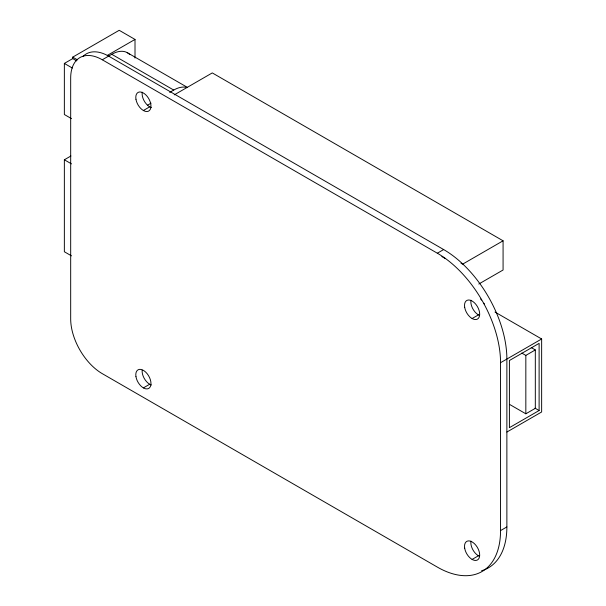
<?xml version="1.0" encoding="UTF-8"?>
<svg xmlns="http://www.w3.org/2000/svg" width="606" height="606" viewBox="0 0 606 606"><rect width="100%" height="100%" fill="white"/><g stroke="black" fill="none" stroke-linecap="round" stroke-linejoin="round"><path stroke-width="0.91" d="M71.47 118.624L64.357 114.519L64.357 63.425L72.735 58.593L72.735 57.131L119.2 30.3L135.009 39.428L135.009 58.047M107.285 55.426L135.009 39.428M82.795 56.661A44.7 25.808 60 0 1 108.61 56.123L443.653 249.558A89.4 51.616 60 0 1 506.874 359.055L506.874 526.947L500.548 530.591A89.4 51.616 60 0 1 437.335 567.095L102.285 373.66A44.7 25.808 60 0 1 70.682 318.907L70.682 78.022A44.7 25.808 60 0 1 102.285 59.774L111.769 54.298A31.292 18.066 -60 0 1 129.767 54.593M147.788 105.043L151.03 103.171M169.672 92.407L173.725 90.067A31.292 18.066 -60 0 1 187.246 87.59M143.38 110.504L149.697 106.853M174.255 94.869L212.282 72.909L503.078 240.802L503.078 270.003L478.801 284.017M71.47 255.861L64.357 251.755L64.357 159.779L70.917 155.992M143.38 387.893L149.697 384.242M102.285 59.774L437.335 253.21L443.653 249.558M503.078 240.802L462.62 264.163L460.984 263.216M472.104 318.544L478.422 314.893M500.548 530.591L500.548 362.706L541.643 338.981L541.643 411.974L506.874 432.048M521.781 353.063L525.834 355.404L535.318 349.927L535.318 408.323L525.834 413.8L509.631 404.444M539.113 410.52L509.404 427.669L509.404 360.517L539.113 343.36L539.113 410.52L535.06 408.179M472.104 559.429L478.422 555.778M127.222 52.639L187.542 87.469M111.769 54.298L173.725 90.067M441.85 256.55L445.463 258.633M72.735 57.131L77.47 59.865M72.735 58.593L76.682 60.873M64.357 63.425L72.356 68.046M495.011 312.06L541.643 338.981M531.265 347.586L535.318 349.927M64.357 159.779L71.47 163.885M525.834 355.404L525.834 413.8M479.528 315.438A10.726 6.196 60 0 1 470.968 300.235M480.611 299.008A10.726 6.196 60 0 1 481.641 300.061M483.883 303.205A10.726 6.196 60 0 1 484.595 304.598M479.528 556.323A10.726 6.196 60 0 1 470.968 541.12M151.349 107.595A10.726 6.196 60 0 1 142.243 92.195M151.349 384.984A10.726 6.196 60 0 1 142.16 370.168M506.874 526.947A89.4 51.616 60 0 1 481.573 570.746M437.335 253.21A89.4 51.616 60 0 1 500.548 362.706M464.681 307.295A10.726 6.196 60 0 0 477.164 319.226A10.726 6.196 60 0 0 474.468 302.818A10.726 6.196 60 0 0 464.681 307.295M464.681 548.18A10.726 6.196 60 0 0 477.164 560.118A10.726 6.196 60 0 0 474.468 543.711A10.726 6.196 60 0 0 464.681 548.18M135.956 99.263A10.726 6.196 60 0 0 148.44 111.193A10.726 6.196 60 0 0 145.743 94.786A10.726 6.196 60 0 0 135.956 99.263M135.956 376.644A10.726 6.196 60 0 0 148.44 388.575A10.726 6.196 60 0 0 145.743 372.167A10.726 6.196 60 0 0 135.956 376.644"/></g></svg>
